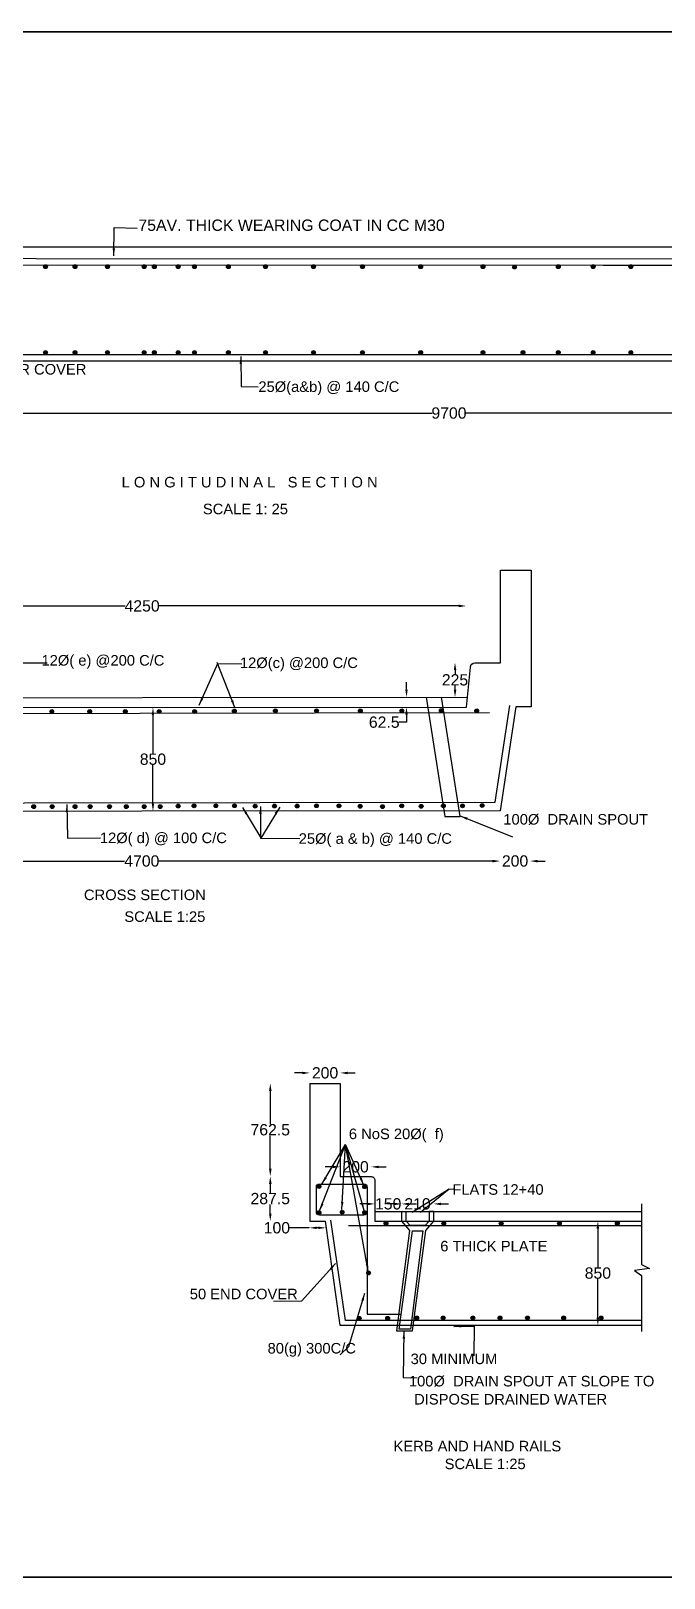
# Model space of a CAD drawing. Header units: inches. Extents: x 259149 to 276530, y -202152 to -191877.
# Drawn here: x 265265 to 269469, y -202152 to -191877 of the extents above; entities that cross this region are included whole.
import ezdxf

# ---------------------------------------------------------------- set-up
doc = ezdxf.new("R2010")
doc.units = ezdxf.units.IN
doc.header["$MEASUREMENT"] = 0
doc.styles.get("Standard").update_dxf_attribs({"font": 'arial.ttf'})
doc.dimstyles.new('ST100', dxfattribs={"dimtxt": 75, "dimasz": 50, "dimexe": 0, "dimexo": 300, "dimgap": 0.09, "dimtad": 0, "dimtih": 1, "dimtoh": 1, "dimdec": 0, "dimzin": 0, "dimdsep": 46, "dimtxsty": 'Standard', "dimcen": 0, "dimse1": 1, "dimse2": 1, "dimadec": 0, "dimazin": 0, "dimtfac": 1, "dimtdec": 0, "dimtofl": 0, "dimtmove": 0, "dimatfit": 3, "dimfxl": 2000, "dimtolj": 1, "dimtzin": 0, "dimarcsym": 0})

# ---------------------------------------------------------------- blocks, each defined once
blk = doc.blocks.new('*D16')
at = {"color": 0, "lineweight": -2, "transparency": 16777216}
for p, q in [((267066, -198797), (267016, -198797)), ((267369, -198797), (267419, -198797))]:
    blk.add_line(p, q, dxfattribs=at)
at = {"color": 0, "transparency": 16777216}
for points in [[(267066, -198789), (267066, -198806), (267116, -198797)], [(267369, -198789), (267369, -198806), (267319, -198797)]]:
    blk.add_solid(points, dxfattribs=at)
at = {"layer": 'Defpoints', "color": 0, "transparency": 16777216}
for p in [(267319, -198797), (267116, -198868), (267319, -198868)]:
    blk.add_point(p, dxfattribs=at)
at = {"color": 0, "transparency": 16777216, "insert": (267218, -198797), "char_height": 75, "attachment_point": 5}
blk.add_mtext('\\A1;200', dxfattribs=at)
blk = doc.blocks.new('*D12')
at = {"color": 0, "lineweight": -2, "transparency": 16777216}
for p, q in [((266854, -198917), (266854, -199137)), ((266854, -199434), (266854, -199214))]:
    blk.add_line(p, q, dxfattribs=at)
at = {"color": 0, "transparency": 16777216}
for points in [[(266846, -198917), (266863, -198917), (266854, -198867)], [(266846, -199434), (266863, -199434), (266854, -199484)]]:
    blk.add_solid(points, dxfattribs=at)
at = {"layer": 'Defpoints', "color": 0, "transparency": 16777216}
for p in [(266854, -198867), (266854, -199484), (266854, -199484)]:
    blk.add_point(p, dxfattribs=at)
at = {"color": 0, "transparency": 16777216, "insert": (266854, -199175), "char_height": 75, "attachment_point": 5}
blk.add_mtext('\\A1;762.5', dxfattribs=at)
blk = doc.blocks.new('*D13')
at = {"color": 0, "lineweight": -2, "transparency": 16777216}
for p, q in [((266854, -199534), (266854, -199594)), ((266854, -199731), (266854, -199671))]:
    blk.add_line(p, q, dxfattribs=at)
at = {"color": 0, "transparency": 16777216}
for points in [[(266846, -199534), (266863, -199534), (266854, -199484)], [(266846, -199731), (266863, -199731), (266854, -199781)]]:
    blk.add_solid(points, dxfattribs=at)
at = {"layer": 'Defpoints', "color": 0, "transparency": 16777216}
for p in [(266854, -199484), (266854, -199781), (266854, -199781)]:
    blk.add_point(p, dxfattribs=at)
at = {"color": 0, "transparency": 16777216, "insert": (266854, -199632), "char_height": 75, "attachment_point": 5}
blk.add_mtext('\\A1;287.5', dxfattribs=at)
blk = doc.blocks.new('*D14')
at = {"color": 0, "lineweight": -2, "transparency": 16777216}
for p, q in [((267498, -199667), (267448, -199667)), ((267776, -199667), (267826, -199667))]:
    blk.add_line(p, q, dxfattribs=at)
at = {"color": 0, "transparency": 16777216}
for points in [[(267498, -199659), (267498, -199676), (267548, -199667)], [(267776, -199659), (267776, -199676), (267726, -199667)]]:
    blk.add_solid(points, dxfattribs=at)
at = {"layer": 'Defpoints', "color": 0, "transparency": 16777216}
for p in [(267548, -199718), (267726, -199667), (267726, -199718)]:
    blk.add_point(p, dxfattribs=at)
at = {"color": 0, "transparency": 16777216, "insert": (267637, -199667), "char_height": 75, "attachment_point": 5}
blk.add_mtext('\\A1;150', dxfattribs=at)
blk = doc.blocks.new('*D15')
at = {"color": 0, "lineweight": -2, "transparency": 16777216}
for p, q in [((267676, -199667), (267626, -199667)), ((267988, -199667), (268038, -199667))]:
    blk.add_line(p, q, dxfattribs=at)
at = {"color": 0, "transparency": 16777216}
for points in [[(267676, -199659), (267676, -199676), (267726, -199667)], [(267988, -199659), (267988, -199676), (267938, -199667)]]:
    blk.add_solid(points, dxfattribs=at)
at = {"layer": 'Defpoints', "color": 0, "transparency": 16777216}
for p in [(267726, -199667), (267938, -199667), (267938, -199667)]:
    blk.add_point(p, dxfattribs=at)
at = {"color": 0, "transparency": 16777216, "insert": (267832, -199667), "char_height": 75, "attachment_point": 5}
blk.add_mtext('\\A1;210', dxfattribs=at)
blk = doc.blocks.new('*D17')
at = {"color": 0, "lineweight": -2, "transparency": 16777216}
for p, q in [((267269, -199421), (267219, -199421)), ((267574, -199421), (267624, -199421))]:
    blk.add_line(p, q, dxfattribs=at)
at = {"color": 0, "transparency": 16777216}
for points in [[(267269, -199413), (267269, -199430), (267319, -199421)], [(267574, -199413), (267574, -199430), (267524, -199421)]]:
    blk.add_solid(points, dxfattribs=at)
at = {"layer": 'Defpoints', "color": 0, "transparency": 16777216}
for p in [(267319, -199421), (267319, -199486), (267524, -199486)]:
    blk.add_point(p, dxfattribs=at)
at = {"color": 0, "transparency": 16777216, "insert": (267421, -199421), "char_height": 75, "attachment_point": 5}
blk.add_mtext('\\A1;200', dxfattribs=at)
blk = doc.blocks.new('*D18')
at = {"color": 0, "lineweight": -2, "transparency": 16777216}
for p, q in [((267112, -199826), (266977, -199826)), ((267174, -199826), (267162, -199826))]:
    blk.add_line(p, q, dxfattribs=at)
at = {"color": 0, "transparency": 16777216}
for points in [[(267162, -199818), (267162, -199834), (267112, -199826)], [(267174, -199818), (267174, -199834), (267224, -199826)]]:
    blk.add_solid(points, dxfattribs=at)
at = {"layer": 'Defpoints', "color": 0, "transparency": 16777216}
for p in [(267112, -199828), (267224, -199826), (267224, -199827)]:
    blk.add_point(p, dxfattribs=at)
at = {"color": 0, "transparency": 16777216, "insert": (266898, -199826), "char_height": 75, "attachment_point": 5}
blk.add_mtext('\\A1;100', dxfattribs=at)
blk = doc.blocks.new('*D19')
at = {"color": 0, "lineweight": -2, "transparency": 16777216}
for p, q in [((269030, -199831), (269030, -200089)), ((269030, -200423), (269030, -200165))]:
    blk.add_line(p, q, dxfattribs=at)
at = {"color": 0, "transparency": 16777216}
for points in [[(269021, -199831), (269038, -199831), (269030, -199781)], [(269021, -200423), (269038, -200423), (269030, -200473)]]:
    blk.add_solid(points, dxfattribs=at)
at = {"layer": 'Defpoints', "color": 0, "transparency": 16777216}
for p in [(269029, -199781), (269030, -199781), (269029, -200473)]:
    blk.add_point(p, dxfattribs=at)
at = {"color": 0, "transparency": 16777216, "insert": (269030, -200127), "char_height": 75, "attachment_point": 5}
blk.add_mtext('\\A1;850', dxfattribs=at)
blk = doc.blocks.new('*D22')
at = {"color": 0, "lineweight": -2, "transparency": 16777216}
for p, q in [((263902, -195696), (265890, -195696)), ((268105, -195696), (266117, -195696))]:
    blk.add_line(p, q, dxfattribs=at)
at = {"color": 0, "transparency": 16777216}
for points in [[(263902, -195687), (263902, -195704), (263852, -195696)], [(268105, -195687), (268105, -195704), (268155, -195696)]]:
    blk.add_solid(points, dxfattribs=at)
at = {"layer": 'Defpoints', "color": 0, "transparency": 16777216}
for p in [(263852, -195695), (268155, -195695), (268155, -195696)]:
    blk.add_point(p, dxfattribs=at)
at = {"color": 0, "transparency": 16777216, "insert": (266003, -195696), "char_height": 75, "attachment_point": 5}
blk.add_mtext('\\A1;4250', dxfattribs=at)
blk = doc.blocks.new('*D24')
at = {"color": 0, "lineweight": -2, "transparency": 16777216}
for p, q in [((263672, -197390), (265887, -197390)), ((268330, -197390), (266114, -197390))]:
    blk.add_line(p, q, dxfattribs=at)
at = {"color": 0, "transparency": 16777216}
for points in [[(263672, -197382), (263672, -197399), (263622, -197390)], [(268330, -197382), (268330, -197399), (268380, -197390)]]:
    blk.add_solid(points, dxfattribs=at)
at = {"layer": 'Defpoints', "color": 0, "transparency": 16777216}
for p in [(263622, -197391), (268380, -197386), (268380, -197390)]:
    blk.add_point(p, dxfattribs=at)
at = {"color": 0, "transparency": 16777216, "insert": (266001, -197390), "char_height": 75, "attachment_point": 5}
blk.add_mtext('\\A1;4700', dxfattribs=at)
blk = doc.blocks.new('*D25')
at = {"color": 0, "lineweight": -2, "transparency": 16777216}
for p, q in [((268330, -197390), (268280, -197390)), ((268630, -197390), (268680, -197390))]:
    blk.add_line(p, q, dxfattribs=at)
at = {"color": 0, "transparency": 16777216}
for points in [[(268330, -197382), (268330, -197399), (268380, -197390)], [(268630, -197382), (268630, -197399), (268580, -197390)]]:
    blk.add_solid(points, dxfattribs=at)
at = {"layer": 'Defpoints', "color": 0, "transparency": 16777216}
for p in [(268380, -197386), (268580, -197390), (268580, -197390)]:
    blk.add_point(p, dxfattribs=at)
at = {"color": 0, "transparency": 16777216, "insert": (268480, -197390), "char_height": 75, "attachment_point": 5}
blk.add_mtext('\\A1;200', dxfattribs=at)
blk = doc.blocks.new('*D30')
at = {"color": 0, "lineweight": -2, "transparency": 16777216}
for p, q in [((266075, -196419), (266075, -196676)), ((266075, -197009), (266075, -196752))]:
    blk.add_line(p, q, dxfattribs=at)
at = {"color": 0, "transparency": 16777216}
for points in [[(266067, -196419), (266083, -196419), (266075, -196369)], [(266067, -197009), (266083, -197009), (266075, -197059)]]:
    blk.add_solid(points, dxfattribs=at)
at = {"layer": 'Defpoints', "color": 0, "transparency": 16777216}
for p in [(266075, -196369), (266078, -196369), (266078, -197059)]:
    blk.add_point(p, dxfattribs=at)
at = {"color": 0, "transparency": 16777216, "insert": (266075, -196714), "char_height": 75, "attachment_point": 5}
blk.add_mtext('\\A1;850', dxfattribs=at)
blk = doc.blocks.new('*D31')
at = {"color": 0, "lineweight": -2, "transparency": 16777216}
for p, q in [((267759, -196252), (267759, -196202)), ((267759, -196418), (267759, -196468)), ((267759, -196468), (267709, -196468))]:
    blk.add_line(p, q, dxfattribs=at)
at = {"color": 0, "transparency": 16777216}
for points in [[(267751, -196252), (267767, -196252), (267759, -196302)], [(267751, -196418), (267767, -196418), (267759, -196368)]]:
    blk.add_solid(points, dxfattribs=at)
at = {"layer": 'Defpoints', "color": 0, "transparency": 16777216}
for p in [(267759, -196302), (267759, -196368), (267759, -196368)]:
    blk.add_point(p, dxfattribs=at)
at = {"color": 0, "transparency": 16777216, "insert": (267611, -196468), "char_height": 75, "attachment_point": 5}
blk.add_mtext('\\A1;62.5', dxfattribs=at)
blk = doc.blocks.new('*D32')
at = {"color": 0, "lineweight": -2, "transparency": 16777216}
for p, q in [((268081, -196122), (268081, -196148)), ((268081, -196252), (268081, -196225))]:
    blk.add_line(p, q, dxfattribs=at)
at = {"color": 0, "transparency": 16777216}
for points in [[(268073, -196122), (268090, -196122), (268081, -196072)], [(268073, -196252), (268090, -196252), (268081, -196302)]]:
    blk.add_solid(points, dxfattribs=at)
at = {"layer": 'Defpoints', "color": 0, "transparency": 16777216}
for p in [(268081, -196072), (268083, -196072), (268083, -196302)]:
    blk.add_point(p, dxfattribs=at)
at = {"color": 0, "transparency": 16777216, "insert": (268081, -196187), "char_height": 75, "attachment_point": 5}
blk.add_mtext('\\A1;225', dxfattribs=at)
blk = doc.blocks.new('*D36')
at = {"color": 0, "lineweight": -2, "transparency": 16777216}
for p, q in [((263008, -194415), (267929, -194415)), ((273146, -194415), (268153, -194415))]:
    blk.add_line(p, q, dxfattribs=at)
at = {"color": 0, "transparency": 16777216}
for points in [[(263008, -194407), (263008, -194423), (262958, -194415)], [(273146, -194407), (273146, -194423), (273196, -194415)]]:
    blk.add_solid(points, dxfattribs=at)
at = {"layer": 'Defpoints', "color": 0, "transparency": 16777216}
for p in [(262958, -194461), (273196, -194415), (273196, -194461)]:
    blk.add_point(p, dxfattribs=at)
at = {"color": 0, "transparency": 16777216, "insert": (268041, -194415), "char_height": 75, "attachment_point": 5}
blk.add_mtext('\\A1;9700', dxfattribs=at)

msp = doc.modelspace()

# ---------------------------------------------------------------- hatches: boundary and pattern name
h = msp.add_hatch(color=256)
edge = h.paths.add_edge_path()
edge.add_arc((265361.5, -193442.4), 12.6, 0, 360)
h = msp.add_hatch(color=256)
edge = h.paths.add_edge_path()
edge.add_arc((265557.6, -193442.4), 12.6, 0, 360)
h = msp.add_hatch(color=256)
edge = h.paths.add_edge_path()
edge.add_arc((265773.1, -193442.4), 12.6, 0, 360)
h = msp.add_hatch(color=256)
edge = h.paths.add_edge_path()
edge.add_arc((266017, -193442.4), 12.6, 0, 360)
h = msp.add_hatch(color=256)
edge = h.paths.add_edge_path()
edge.add_arc((266084.1, -193442.4), 12.6, 0, 360)
h = msp.add_hatch(color=256)
edge = h.paths.add_edge_path()
edge.add_arc((266242.7, -193442.4), 12.6, 0, 360)
h = msp.add_hatch(color=256)
edge = h.paths.add_edge_path()
edge.add_arc((266350.4, -193442.4), 12.6, 0, 360)
h = msp.add_hatch(color=256)
edge = h.paths.add_edge_path()
edge.add_arc((266576, -193442.4), 12.6, 0, 360)
h = msp.add_hatch(color=256)
edge = h.paths.add_edge_path()
edge.add_arc((266822.4, -193442.4), 12.6, 0, 360)
h = msp.add_hatch(color=256)
edge = h.paths.add_edge_path()
edge.add_arc((267141.5, -193442.4), 12.6, 0, 360)
h = msp.add_hatch(color=256)
edge = h.paths.add_edge_path()
edge.add_arc((267466.8, -193442.4), 12.6, 0, 360)
h = msp.add_hatch(color=256)
edge = h.paths.add_edge_path()
edge.add_arc((267853, -193442.4), 12.6, 0, 360)
h = msp.add_hatch(color=256)
edge = h.paths.add_edge_path()
edge.add_arc((268266.5, -193442.4), 12.6, 0, 360)
h = msp.add_hatch(color=256)
edge = h.paths.add_edge_path()
edge.add_arc((268476.4, -193445.3), 12.6, 0, 360)
h = msp.add_hatch(color=256)
edge = h.paths.add_edge_path()
edge.add_arc((268767.2, -193442.4), 12.6, 0, 360)
h = msp.add_hatch(color=256)
edge = h.paths.add_edge_path()
edge.add_arc((268999, -193442.4), 12.6, 0, 360)
h = msp.add_hatch(color=256)
edge = h.paths.add_edge_path()
edge.add_arc((269248.4, -193442.4), 12.6, 0, 360)
h = msp.add_hatch(color=256)
edge = h.paths.add_edge_path()
edge.add_arc((265361.5, -194012.6), 12.6, 0, 360)
h = msp.add_hatch(color=256)
edge = h.paths.add_edge_path()
edge.add_arc((265557.6, -194012.6), 12.6, 0, 360)
h = msp.add_hatch(color=256)
edge = h.paths.add_edge_path()
edge.add_arc((265773.1, -194012.6), 12.6, 0, 360)
h = msp.add_hatch(color=256)
edge = h.paths.add_edge_path()
edge.add_arc((266017, -194012.6), 12.6, 0, 360)
h = msp.add_hatch(color=256)
edge = h.paths.add_edge_path()
edge.add_arc((266084.1, -194012.6), 12.6, 0, 360)
h = msp.add_hatch(color=256)
edge = h.paths.add_edge_path()
edge.add_arc((266242.7, -194012.6), 12.6, 0, 360)
h = msp.add_hatch(color=256)
edge = h.paths.add_edge_path()
edge.add_arc((266350.4, -194012.6), 12.6, 0, 360)
h = msp.add_hatch(color=256)
edge = h.paths.add_edge_path()
edge.add_arc((266576, -194012.6), 12.6, 0, 360)
h = msp.add_hatch(color=256)
edge = h.paths.add_edge_path()
edge.add_arc((266822.4, -194012.6), 12.6, 0, 360)
h = msp.add_hatch(color=256)
edge = h.paths.add_edge_path()
edge.add_arc((267141.5, -194012.6), 12.6, 0, 360)
h = msp.add_hatch(color=256)
edge = h.paths.add_edge_path()
edge.add_arc((267466.8, -194012.6), 12.6, 0, 360)
h = msp.add_hatch(color=256)
edge = h.paths.add_edge_path()
edge.add_arc((267853, -194012.6), 12.6, 0, 360)
h = msp.add_hatch(color=256)
edge = h.paths.add_edge_path()
edge.add_arc((268266.5, -194012.6), 12.6, 0, 360)
h = msp.add_hatch(color=256)
edge = h.paths.add_edge_path()
edge.add_arc((268532.6, -194012), 12.6, 0, 360)
h = msp.add_hatch(color=256)
edge = h.paths.add_edge_path()
edge.add_arc((268767.2, -194012.6), 12.6, 0, 360)
h = msp.add_hatch(color=256)
edge = h.paths.add_edge_path()
edge.add_arc((268999, -194012.6), 12.6, 0, 360)
h = msp.add_hatch(color=256)
edge = h.paths.add_edge_path()
edge.add_arc((269248.4, -194012.6), 12.6, 0, 360)
h = msp.add_hatch(color=256)
edge = h.paths.add_edge_path()
edge.add_arc((265403, -196396.7), 12.5, 0, 360)
h = msp.add_hatch(color=256)
edge = h.paths.add_edge_path()
edge.add_arc((265654.8, -196396.7), 12.5, 0, 360)
h = msp.add_hatch(color=256)
edge = h.paths.add_edge_path()
edge.add_arc((265891.4, -196396.7), 12.5, 0, 360)
h = msp.add_hatch(color=256)
edge = h.paths.add_edge_path()
edge.add_arc((266116.5, -196396.7), 12.5, 0, 360)
h = msp.add_hatch(color=256)
edge = h.paths.add_edge_path()
edge.add_arc((266351.6, -196396.7), 12.5, 0, 360)
h = msp.add_hatch(color=256)
edge = h.paths.add_edge_path()
edge.add_arc((266615.5, -196393.7), 12.5, 0, 360)
h = msp.add_hatch(color=256)
edge = h.paths.add_edge_path()
edge.add_arc((266888, -196392.9), 12.5, 0, 360)
h = msp.add_hatch(color=256)
edge = h.paths.add_edge_path()
edge.add_arc((267161.3, -196392.1), 12.5, 0, 360)
h = msp.add_hatch(color=256)
edge = h.paths.add_edge_path()
edge.add_arc((267452.6, -196392.9), 12.5, 0, 360)
h = msp.add_hatch(color=256)
edge = h.paths.add_edge_path()
edge.add_arc((267727.6, -196392.1), 12.5, 0, 360)
h = msp.add_hatch(color=256)
edge = h.paths.add_edge_path()
edge.add_arc((267990.1, -196391.2), 12.5, 0, 360)
h = msp.add_hatch(color=256)
edge = h.paths.add_edge_path()
edge.add_arc((268225.3, -196392.1), 12.5, 0, 360)
h = msp.add_hatch(color=256)
edge = h.paths.add_edge_path()
edge.add_arc((265283.1, -197028.8), 12.5, 0, 360)
h = msp.add_hatch(color=256)
edge = h.paths.add_edge_path()
edge.add_arc((265405.5, -197028.8), 12.5, 0, 360)
h = msp.add_hatch(color=256)
edge = h.paths.add_edge_path()
edge.add_arc((265557.5, -197028.8), 12.5, 0, 360)
h = msp.add_hatch(color=256)
edge = h.paths.add_edge_path()
edge.add_arc((265657.8, -197028.8), 12.5, 0, 360)
h = msp.add_hatch(color=256)
edge = h.paths.add_edge_path()
edge.add_arc((265786.3, -197028.8), 12.5, 0, 360)
h = msp.add_hatch(color=256)
edge = h.paths.add_edge_path()
edge.add_arc((265898.1, -197028.8), 12.5, 0, 360)
h = msp.add_hatch(color=256)
edge = h.paths.add_edge_path()
edge.add_arc((266017.2, -197028.8), 12.5, 0, 360)
h = msp.add_hatch(color=256)
edge = h.paths.add_edge_path()
edge.add_arc((266123.2, -197028.8), 12.5, 0, 360)
h = msp.add_hatch(color=256)
edge = h.paths.add_edge_path()
edge.add_arc((266242.5, -197024.6), 12.5, 0, 360)
h = msp.add_hatch(color=256)
edge = h.paths.add_edge_path()
edge.add_arc((266347.7, -197023.7), 12.5, 0, 360)
h = msp.add_hatch(color=256)
edge = h.paths.add_edge_path()
edge.add_arc((266493.1, -197022.9), 12.5, 0, 360)
h = msp.add_hatch(color=256)
edge = h.paths.add_edge_path()
edge.add_arc((266615.9, -197022.9), 12.5, 0, 360)
h = msp.add_hatch(color=256)
edge = h.paths.add_edge_path()
edge.add_arc((266754, -197025.4), 12.5, 0, 360)
h = msp.add_hatch(color=256)
edge = h.paths.add_edge_path()
edge.add_arc((266882.1, -197024.6), 12.5, 0, 360)
h = msp.add_hatch(color=256)
edge = h.paths.add_edge_path()
edge.add_arc((267032.5, -197024.6), 12.5, 0, 360)
h = msp.add_hatch(color=256)
edge = h.paths.add_edge_path()
edge.add_arc((267160.7, -197022.9), 12.5, 0, 360)
h = msp.add_hatch(color=256)
edge = h.paths.add_edge_path()
edge.add_arc((267310.2, -197023.9), 12.5, 0, 360)
h = msp.add_hatch(color=256)
edge = h.paths.add_edge_path()
edge.add_arc((267451, -197026.2), 12.5, 0, 360)
h = msp.add_hatch(color=256)
edge = h.paths.add_edge_path()
edge.add_arc((267598.9, -197028.5), 12.5, 0, 360)
h = msp.add_hatch(color=256)
edge = h.paths.add_edge_path()
edge.add_arc((267726.9, -197023.9), 12.5, 0, 360)
h = msp.add_hatch(color=256)
edge = h.paths.add_edge_path()
edge.add_arc((267856.1, -197026.2), 12.5, 0, 360)
h = msp.add_hatch(color=256)
edge = h.paths.add_edge_path()
edge.add_arc((268003.9, -197022.7), 12.5, 0, 360)
h = msp.add_hatch(color=256)
edge = h.paths.add_edge_path()
edge.add_arc((268130.8, -197023.9), 12.5, 0, 360)
h = msp.add_hatch(color=256)
edge = h.paths.add_edge_path()
edge.add_arc((268261.1, -197021.5), 12.5, 0, 360)
h = msp.add_hatch(color=256)
edge = h.paths.add_edge_path()
edge.add_arc((267177.5, -199551.6), 12.6, 0, 360)
h = msp.add_hatch(color=256)
edge = h.paths.add_edge_path()
edge.add_arc((267480.4, -199553), 12.6, 0, 360)
h = msp.add_hatch(color=256)
edge = h.paths.add_edge_path()
edge.add_arc((267177.5, -199725.1), 12.6, 0, 360)
h = msp.add_hatch(color=256)
edge = h.paths.add_edge_path()
edge.add_arc((267332.1, -199721.6), 12.6, 0, 360)
h = msp.add_hatch(color=256)
edge = h.paths.add_edge_path()
edge.add_arc((267480.4, -199723.7), 12.6, 0, 360)
h = msp.add_hatch(color=256)
edge = h.paths.add_edge_path()
edge.add_arc((267622.9, -199796.3), 12.6, 0, 360)
h = msp.add_hatch(color=256)
edge = h.paths.add_edge_path()
edge.add_arc((268006.4, -199796.3), 12.6, 0, 360)
h = msp.add_hatch(color=256)
edge = h.paths.add_edge_path()
edge.add_arc((268387.3, -199796.3), 12.6, 0, 360)
h = msp.add_hatch(color=256)
edge = h.paths.add_edge_path()
edge.add_arc((268774.6, -199796.3), 12.6, 0, 360)
h = msp.add_hatch(color=256)
edge = h.paths.add_edge_path()
edge.add_arc((269158.8, -199796.4), 12.6, 0, 360)
h = msp.add_hatch(color=256)
edge = h.paths.add_edge_path()
edge.add_arc((267507, -200125.6), 12.6, 0, 360)
h = msp.add_hatch(color=256)
edge = h.paths.add_edge_path()
edge.add_arc((267444.5, -200426.7), 12.6, 0, 360)
h = msp.add_hatch(color=256)
edge = h.paths.add_edge_path()
edge.add_arc((267633.7, -200426.7), 12.6, 0, 360)
h = msp.add_hatch(color=256)
edge = h.paths.add_edge_path()
edge.add_arc((267826.8, -200424.7), 12.6, 0, 360)
h = msp.add_hatch(color=256)
edge = h.paths.add_edge_path()
edge.add_arc((268002, -200424.7), 12.6, 0, 360)
h = msp.add_hatch(color=256)
edge = h.paths.add_edge_path()
edge.add_arc((268199.1, -200424.7), 12.6, 0, 360)
h = msp.add_hatch(color=256)
edge = h.paths.add_edge_path()
edge.add_arc((268380.3, -200424.7), 12.6, 0, 360)
h = msp.add_hatch(color=256)
edge = h.paths.add_edge_path()
edge.add_arc((268562.1, -200424.7), 12.6, 0, 360)
h = msp.add_hatch(color=256)
edge = h.paths.add_edge_path()
edge.add_arc((268802.7, -200424.7), 12.6, 0, 360)
h = msp.add_hatch(color=256)
edge = h.paths.add_edge_path()
edge.add_arc((269051.3, -200424.7), 12.6, 0, 360)

# ---------------------------------------------------------------- linework, layer by layer
at = {"const_width": 10.6}
msp.add_lwpolyline([(259153.9, -191882.1), (276488.6, -191882.1), (276488.6, -202146.7), (259153.9, -202146.7)], close=True, dxfattribs=at)
for points in [[(261057.2, -193310.2), (269064.6, -193310.2)], [(269064.6, -193310.2), (270942.4, -193310.2)], [(261057.2, -193385.9), (269538.8, -193389.7)], [(261057.2, -193427.4), (269064.6, -193431.4)], [(262461.1, -193428.3), (262461.1, -194025.9), (269064.6, -194025.9)], [(269064.6, -193431.4), (270942.4, -193432.2)], [(269538.8, -194070.9), (262955.8, -194069.3)], [(269064.6, -194025.9), (270942.4, -194025.9)], [(263559.6, -196365), (263656.9, -197004.5), (268348.5, -196998.8), (268444.8, -196356.7)], [(263841.7, -196306.2), (268164.3, -196301.7)], [(267889, -196302), (268014.1, -197095.1), (268115.9, -197095.1), (267991.9, -196301.8)], [(263662.5, -196412.4), (268310.3, -196404.5)], [(267116.3, -198867.7), (267116.3, -199781.8), (267217.6, -199781.8), (267315.5, -200473.1), (269321.2, -200473.1)], [(267496.7, -199721), (267496.7, -200399.9), (267718.4, -200399.9)], [(267548.4, -199718), (269322.3, -199718)], [(267726.3, -199718), (267726.3, -199781), (267779.5, -199842.8), (267692.4, -200509), (267797.7, -200509), (267887.9, -199844.5), (267940.6, -199781), (267940.6, -199718), (267910, -199718), (267910, -199781), (267883.3, -199810.7), (267784, -199810.7), (267757.3, -199781), (267757.3, -199718)], [(269319.7, -199667.4), (269319.7, -200068.5), (269373.4, -200095.3), (269272.7, -200109.5), (269320.6, -200142.2), (269320.6, -200513.4)], [(269319.4, -200440.4), (267353.5, -200440.4), (267256.1, -199775.5)], [(267373.7, -199810.7), (269320.5, -199810.7)], [(267798, -199846.3), (267868.4, -199846.3), (267784.8, -200498.1), (267710, -200498.1), (267798, -199846.3)]]:
    msp.add_lwpolyline(points)
for points in [[(263417.6, -196371.6), (263417.6, -195463), (263622.8, -195463), (263622.8, -196072.9), (263801.1, -196072.9, -0.4950229), (263826.2, -196105.7), (263846.6, -196370.2), (268158.2, -196367.6), (268182.9, -196101.6, -0.3729371), (268212.8, -196072.9), (268383, -196072.9), (268383, -195459), (268586.8, -195459), (268586.8, -196364.9), (268485.7, -196364.9), (268380.7, -197057.3), (263619.8, -197061.1), (263521.2, -196372.2), (263417.6, -196372.2)], [(267116.3, -198867.7), (267319, -198867.7), (267319, -199485.6), (267523.7, -199485.6, -0.4813794), (267548.4, -199516.5), (267548.4, -199781), (269320.2, -199781)]]:
    msp.add_lwpolyline(points, format="xyb")
msp.add_lwpolyline([(267180.3, -199535.3), (267476.6, -199535.3, -0.4142136), (267496.7, -199555.4), (267496.7, -199721, -0.4142136), (267476.6, -199741.1), (267180.3, -199741.1, -0.4142136), (267160.2, -199721), (267160.2, -199555.4, -0.4142136)], format="xyb", close=True)
for centre, radius in [((265361.5, -193442.4), 12.6), ((265557.6, -193442.4), 12.6), ((265773.1, -193442.4), 12.6), ((266017, -193442.4), 12.6), ((266084.1, -193442.4), 12.6), ((266242.7, -193442.4), 12.6), ((266350.4, -193442.4), 12.6), ((266576, -193442.4), 12.6), ((266822.4, -193442.4), 12.6), ((267141.5, -193442.4), 12.6), ((267466.8, -193442.4), 12.6), ((267853, -193442.4), 12.6), ((268266.5, -193442.4), 12.6), ((268476.4, -193445.3), 12.6), ((268767.2, -193442.4), 12.6), ((268999, -193442.4), 12.6), ((269248.4, -193442.4), 12.6), ((265361.5, -194012.6), 12.6), ((265557.6, -194012.6), 12.6), ((265773.1, -194012.6), 12.6), ((266017, -194012.6), 12.6), ((266084.1, -194012.6), 12.6), ((266242.7, -194012.6), 12.6), ((266350.4, -194012.6), 12.6), ((266576, -194012.6), 12.6), ((266822.4, -194012.6), 12.6), ((267141.5, -194012.6), 12.6), ((267466.8, -194012.6), 12.6), ((267853, -194012.6), 12.6), ((268266.5, -194012.6), 12.6), ((268532.6, -194012), 12.6), ((268767.2, -194012.6), 12.6), ((268999, -194012.6), 12.6), ((269248.4, -194012.6), 12.6), ((265403, -196396.7), 12.5), ((265654.8, -196396.7), 12.5), ((265891.4, -196396.7), 12.5), ((266116.5, -196396.7), 12.5), ((266351.6, -196396.7), 12.5), ((266615.5, -196393.7), 12.5), ((266888, -196392.9), 12.5), ((267161.3, -196392.1), 12.5), ((267452.6, -196392.9), 12.5), ((267727.6, -196392.1), 12.5), ((267990.1, -196391.2), 12.5), ((268225.3, -196392.1), 12.5), ((265283.1, -197028.8), 12.5), ((265405.5, -197028.8), 12.5), ((265557.5, -197028.8), 12.5), ((265657.8, -197028.8), 12.5), ((265786.3, -197028.8), 12.5), ((265898.1, -197028.8), 12.5), ((266017.2, -197028.8), 12.5), ((266123.2, -197028.8), 12.5), ((266242.5, -197024.6), 12.5), ((266347.7, -197023.7), 12.5), ((266493.1, -197022.9), 12.5), ((266615.9, -197022.9), 12.5), ((266754, -197025.4), 12.5), ((266882.1, -197024.6), 12.5), ((267032.5, -197024.6), 12.5), ((267160.7, -197022.9), 12.5), ((267310.2, -197023.9), 12.5), ((267451, -197026.2), 12.5), ((267598.9, -197028.5), 12.5), ((267726.9, -197023.9), 12.5), ((267856.1, -197026.2), 12.5), ((268003.9, -197022.7), 12.5), ((268130.8, -197023.9), 12.5), ((268261.1, -197021.5), 12.5), ((267177.5, -199551.6), 12.6), ((267480.4, -199553), 12.6), ((267177.5, -199725.1), 12.6), ((267332.1, -199721.6), 12.6), ((267480.4, -199723.7), 12.6), ((267622.9, -199796.3), 12.6), ((268006.4, -199796.3), 12.6), ((268387.3, -199796.3), 12.6), ((268774.6, -199796.3), 12.6), ((269158.8, -199796.4), 12.6), ((267507, -200125.6), 12.6), ((267444.5, -200426.7), 12.6), ((267633.7, -200426.7), 12.6), ((267826.8, -200424.7), 12.6), ((268002, -200424.7), 12.6), ((268199.1, -200424.7), 12.6), ((268380.3, -200424.7), 12.6), ((268562.1, -200424.7), 12.6), ((268802.7, -200424.7), 12.6), ((269051.3, -200424.7), 12.6)]:
    msp.add_circle(centre, radius)

# ---------------------------------------------------------------- texts
for s, height, p in [('75AV. THICK WEARING COAT IN CC M30', 75.331, (265978.2, -193204.8)), (' 40 CLEAR COVER', 70, (264768.8, -194158.8)), ('  25Ø(a&b) @ 140 C/C', 70, (266720.8, -194274.4)), (' L O N G I T U D I N A L   S E C T I O N', 70, (265839.6, -194908.7)), (' SCALE 1: 25', 70, (266379.3, -195086.7)), (' 12Ø( e) @200 C/C', 70, (265307.5, -196091.9)), (' 12Ø(c) @200 C/C', 70, (266625.2, -196108.2)), ('  100Ø  DRAIN SPOUT', 70, (268347.8, -197147.9)), (' 12Ø( d) @ 100 C/C', 70, (265695.2, -197271.1)), ('  25Ø( a & b) @ 140 C/C', 70, (266988.7, -197275.5)), (' CROSS SECTION ', 70, (265589.4, -197649.5)), ('    SCALE 1:25', 70, (265776.2, -197794.1)), (' 6 NoS 20Ø(  f)  ', 70, (267348.9, -199236.9)), (' FLATS 12+40', 70, (268036.1, -199606.2)), ('  6 THICK PLATE', 70, (267928.8, -199982.4)), (' 50 END COVER ', 70, (266292.2, -200300.4)), ('    80(g) 300C/C', 70, (266727.6, -200660.7)), (' 30 MINIMUM', 70, (267759.3, -200731.2)), (' 100Ø  DRAIN SPOUT AT SLOPE TO', 70, (267747.6, -200879.2)), (' DISPOSE DRAINED WATER ', 70, (267782.3, -200999.5)), (' KERB AND HAND RAILS', 70, (267645.3, -201310.6)), ('    SCALE 1:25', 70, (267903.6, -201428.8))]:
    msp.add_text(s, height=height).set_placement(p)

# ---------------------------------------------------------------- dimensions: what is measured, and where the dimension line sits
for base, p1, p2, text, picture, middle in [((273196.3, -194414.8), (262958.3, -194460.9), (273196.3, -194460.9), '9700', '*D36', (268040.7, -194414.8)), ((267726.3, -199667.2), (267548.4, -199718), (267726.3, -199718), '150', '*D14', (267637.3, -199667.2)), ((267224, -199825.9), (267112.4, -199828.4), (267224, -199826.5), '100', '*D18', (266898, -199825.9))]:
    dim = msp.add_linear_dim(base=base, p1=p1, p2=p2, text=text, dimstyle='ST100')
    dim.commit()
    dim.dimension.update_dxf_attribs({"geometry": picture, "text_midpoint": middle, "dimtype": 160})
for base, p1, p2, text, picture, middle in [((268154.8, -195695.7), (263852, -195695), (268154.8, -195695), '4250', '*D22', (266003.4, -195695.7)), ((267319, -198797.4), (267116.3, -198867.7), (267319, -198867.7), '200', '*D16', (267217.6, -198797.4)), ((267319, -199421.4), (267523.7, -199485.6), (267319, -199485.6), '200', '*D17', (267421.4, -199421.4)), ((267938.4, -199667.2), (267726.3, -199667.2), (267938.4, -199667.2), '210', '*D15', (267832.4, -199667.2))]:
    dim = msp.add_linear_dim(base=base, p1=p1, p2=p2, text=text, dimstyle='ST100')
    dim.commit()
    dim.dimension.update_dxf_attribs({"geometry": picture, "text_midpoint": middle})
for base, p1, p2, text, picture, middle in [((268081.5, -196071.9), (268082.6, -196301.7), (268082.6, -196071.9), '225', '*D32', (268081.5, -196186.8)), ((267759, -196367.9), (267758.9, -196302.1), (267759, -196367.9), '62.5', '*D31', (267611, -196467.9)), ((266075.1, -196368.9), (266078.2, -197059.2), (266077.8, -196368.9), '850', '*D30', (266075.1, -196714)), ((266854.5, -199483.7), (266854.5, -198866.7), (266854.5, -199483.7), '762.5', '*D12', (266854.5, -199175.2)), ((266854.5, -199780.6), (266854.5, -199483.7), (266854.5, -199780.6), '287.5', '*D13', (266854.5, -199632.2)), ((269029.7, -199781), (269028.8, -200473.1), (269028.8, -199781), '850', '*D19', (269029.7, -200127.1))]:
    dim = msp.add_linear_dim(base=base, p1=p1, p2=p2, angle=90, text=text, dimstyle='ST100')
    dim.commit()
    dim.dimension.update_dxf_attribs({"geometry": picture, "text_midpoint": middle})
for base, p1, p2, text, picture, middle in [((268379.5, -197390.3), (263621.8, -197391), (268379.5, -197386.1), '4700', '*D24', (266000.7, -197390.3)), ((268580.2, -197390.3), (268379.5, -197386.1), (268580.2, -197390.2), '200', '*D25', (268479.9, -197390.3))]:
    dim = msp.add_linear_dim(base=base, p1=p1, p2=p2, text=text, dimstyle='ST100', override={"dimtmove": 1})
    dim.commit()
    dim.dimension.update_dxf_attribs({"geometry": picture, "text_midpoint": middle})

# ---------------------------------------------------------------- leaders
for points in [[(265814.3, -193371.2), (265817.4, -193182.8), (265969.1, -193185.9)], [(266657.7, -194039.7), (266660.6, -194239), (266774.4, -194240.5)], [(265038.4, -196397.6), (265183.5, -196072.7), (265371.6, -196072.7)], [(266381.3, -196354.8), (266505.8, -196078.5), (266665.9, -196080.4)], [(266618.5, -196370.6), (266501.9, -196070.6)], [(265502, -197014.4), (265507.1, -197239), (265726.9, -197236.5)], [(266670.1, -197033.5), (266790.8, -197236.4)], [(266788.5, -197027.2), (266790.3, -197238), (267051.4, -197240)], [(266916.7, -197032), (266792.1, -197237.5)], [(268116, -197090.5), (268462.5, -197228.9)], [(267182, -199713.4), (267354.2, -199271.8)], [(267196.6, -199535.3), (267354.2, -199271.8)], [(267329.6, -199703.9), (267354.2, -199271.8)], [(267504.8, -200113.2), (267354.2, -199271.8)], [(267477.1, -199711.6), (267354.2, -199271.8)], [(267475.3, -199541.6), (267354.2, -199271.8)], [(267796.2, -199721.5), (268038.1, -199569.6), (268071.5, -199567.6)], [(267852.1, -199721.5), (268042.2, -199567.6)], [(267288.2, -200063.3), (267061.9, -200312.4), (266874.6, -200315.9)], [(267480.9, -200261.9), (267373.2, -200616.5), (267319.3, -200669.9)], [(267741.9, -200511.4), (267737, -200819.7), (267829.2, -200822.5)], [(268074, -200480.2), (268209.2, -200479.2), (268206.3, -200677.2)]]:
    msp.add_leader(points, dimstyle='ST100', override={"dimgap": 0.09, "dimtad": 0})

doc.saveas('drawing.dxf')
